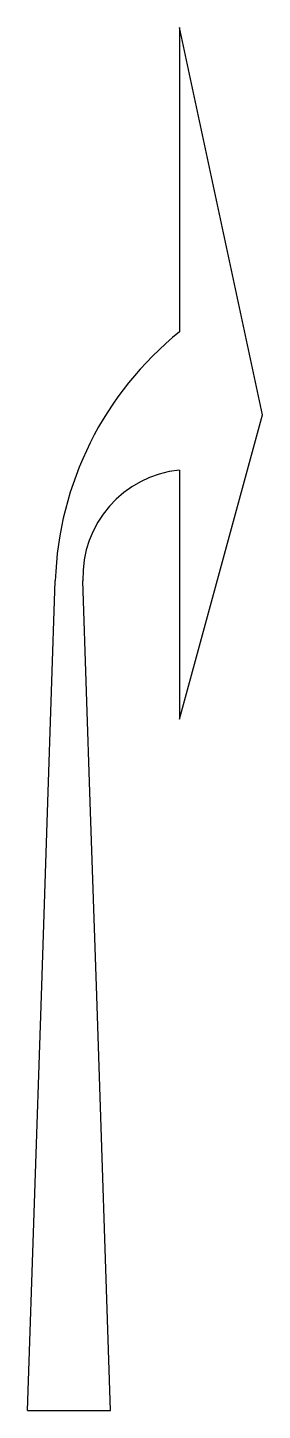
# Model space of a CAD drawing. Header units: metres. Extents: x 0 to 0.85, y 0 to 5.
import ezdxf

# ---------------------------------------------------------------- set-up
doc = ezdxf.new("R2010")
doc.units = ezdxf.units.M

msp = doc.modelspace()

# ---------------------------------------------------------------- linework, layer by layer
at = {"color": 7, "linetype": 'Continuous'}
for p, q in [((0.55, 5), (0.55, 3.9)), ((0.85, 3.6), (0.55, 5)), ((0.55, 2.5), (0.85, 3.6)), ((0.55, 3.4), (0.55, 2.5)), ((0.0733, 2.1997), (0.1, 3)), ((0.2267, 2.1997), (0.2, 3)), ((0.05, 1.4994), (0.0733, 2.1997)), ((0.25, 1.4994), (0.2267, 2.1997)), ((0, 0), (0.05, 1.4994)), ((0.3, 0), (0.25, 1.4994)), ((0, 0), (0.3, 0))]:
    msp.add_line(p, q, dxfattribs=at)
for centre, radius, start, end in [((1.3054, 2.9598), 1.206, 128.7791, 178.0908), ((0.5888, 3.013), 0.389, 95.719, 181.9092)]:
    msp.add_arc(centre, radius, start, end, dxfattribs=at)

doc.saveas('drawing.dxf')
